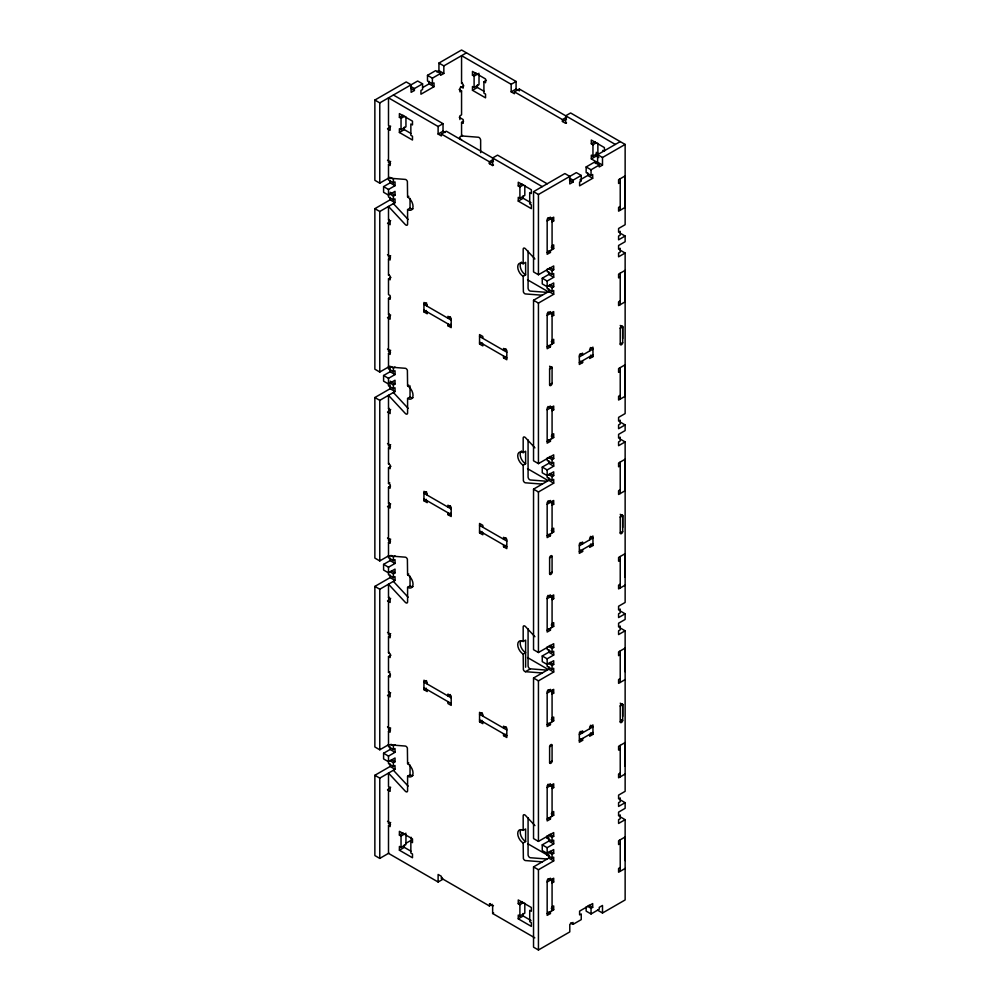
<?xml version="1.0" encoding="UTF-8"?>
<svg xmlns="http://www.w3.org/2000/svg" width="1000" height="1000" viewBox="0 0 1000 1000"><rect width="100%" height="100%" fill="white"/><g stroke="black" fill="none" stroke-linecap="round" stroke-linejoin="round"><path stroke-width="1.5" d="M466.463 52.838L443.837 65.9L443.837 73.45L440.575 75.338L440.575 73.45L435.662 70.625L427.488 75.338L427.488 81.013L432.388 83.837L434.025 82.9L434.025 86.675L420.938 94.225L420.938 90.45L422.575 89.513L422.575 83.837L417.663 81.013L379.775 102.888L374.862 100.05L374.862 180.325L379.775 183.162L389.95 177.288M597.6 910.175L602.5 913.012L625.138 899.95L625.138 819.675L618.587 823.45L618.587 819.675L620.225 818.725L620.225 814.95L618.587 815.9L618.587 812.125L625.138 808.337L625.138 802.675L618.587 806.45L618.587 802.675L620.225 801.737L620.225 797.95L618.587 798.9L618.587 795.125L625.138 791.338L625.138 630.8L618.587 634.575L618.587 630.8L620.225 629.85L620.225 626.075L618.587 627.025L618.587 623.237L625.138 619.462L625.138 613.8L618.587 617.575L618.587 613.8L620.225 612.85L620.225 609.075L618.587 610.025L618.587 606.237L625.138 602.463L625.138 441.925L618.587 445.7L618.587 441.925L620.225 440.975L620.225 437.2L618.587 438.137L618.587 434.363L625.138 430.588L625.138 424.925L618.587 428.7L618.587 424.925L620.225 423.975L620.225 420.2L618.587 421.138L618.587 417.362L625.138 413.587L625.138 253.038L618.587 256.825L618.587 253.038L620.225 252.1L620.225 248.325L618.587 249.262L618.587 245.487L625.138 241.713L625.138 236.038L618.587 239.825L618.587 236.038L620.225 235.1L620.225 231.325L618.587 232.262L618.587 228.487L625.138 224.713L625.138 144.438L602.5 157.5L602.5 165.062L599.237 166.95L599.237 165.062L594.325 162.225L586.15 166.95L586.15 172.613L591.05 175.45L592.688 174.5L592.688 178.275L579.6 185.837L579.6 182.05L581.237 181.112L581.237 175.45L576.337 172.613L538.438 194.488L533.538 191.663L533.538 271.925L538.438 274.762L553.7 265.95L553.7 269.725L552.075 270.675L548.387 268.55M622.675 716.425L622.675 704.613A1.737 1 -60 0 0 621.45 703.913A1.737 1 -60 0 0 620.225 706.038L620.225 721.775A1.737 1 -60 0 0 621.45 722.487A1.737 1 -60 0 0 622.675 720.362L622.675 704.613L620.225 703.2M622.675 527.55L622.675 515.737A1.737 1 -60 0 0 621.45 515.025A1.737 1 -60 0 0 620.225 517.15L620.225 532.9A1.737 1 -60 0 0 621.45 533.6A1.737 1 -60 0 0 622.675 531.475L622.675 515.737L620.225 514.325M622.675 338.663L622.675 326.863A1.737 1 -60 0 0 621.45 326.15A1.737 1 -60 0 0 620.225 328.275L620.225 344.012A1.737 1 -60 0 0 621.45 344.725A1.737 1 -60 0 0 622.675 342.6L622.675 326.863L620.225 325.45M625.138 860.6L625.138 836.988L618.587 840.763L618.587 844.55L620.225 843.6M625.138 766.162L625.138 742.55L618.587 746.325L618.587 750.1L620.225 749.163M625.138 671.725L625.138 648.112L618.587 651.888L618.587 655.662L620.225 654.725M625.138 577.288L625.138 553.675L618.587 557.45L618.587 561.225L620.225 560.288M374.862 100.05L406.213 81.95L411.125 84.787L411.125 92.338L414.4 90.45L414.4 88.562L422.575 83.837M443.837 73.45L438.938 70.625L438.938 63.062L461.562 50L516.087 81.475L516.087 89.038L511.175 91.862L511.175 84.312L461.562 55.663L461.562 83.362L463.2 84.312L463.2 88.088L460.575 86.575M436.75 71.875L438.938 70.625M427.488 75.338L432.388 78.175L440.575 73.45M422.575 87.613L429.113 83.837L434.025 86.675M405.95 116.888L405.95 126.812L401.037 129.637L399.4 128.7L399.4 132.475L412.488 140.025L412.488 136.25L410.85 135.312L410.85 123.975L412.488 124.925L412.488 121.137L399.4 113.588L399.4 117.362L403.088 115.237M479.012 74.713L479.012 84.625L474.1 87.463L472.463 86.512L472.463 90.288L485.55 97.85L485.55 94.075L483.913 93.125L483.913 81.8L485.55 82.737L485.55 78.963L472.463 71.4L472.463 75.188L476.15 73.062M399.4 117.362L401.037 118.312L404.725 116.188M461.562 83.362L462.375 82.9M472.463 75.188L474.1 76.125L479.012 73.3M390.675 126.175L388.5 127.438L388.5 162.7L390.675 161.438M463.85 85.825L459.925 88.088L459.925 91.862L461.562 90.925L461.562 114.85L459.925 115.787L459.925 119.575M483.913 81.8L486.375 80.375M399.4 132.475L404.312 129.637L410.85 133.425M472.463 90.288L477.375 87.463L483.913 91.237M438.113 126.5L443.025 123.663L443.025 131.213L438.113 134.05L438.113 126.5L388.5 97.85L388.5 125.55L390.138 126.5L390.138 130.275L387.512 128.763M511.175 84.312L516.087 81.475M389.725 193.938L393.4 196.062L395.037 195.125L395.037 191.337L388.5 195.125L383.587 192.288L383.587 186.625L388.5 189.45L395.037 185.675L395.037 181.9L393.4 182.838L388.5 180.012L388.5 164.587L390.538 163.4M438.113 134.05L441.388 135.938L441.388 134.05L446.3 131.213L542.25 186.625M480.65 152.637L480.65 140.287A2.312 1.338 60 0 0 478.363 137.238L461.562 135.938L461.562 122.4L463.6 121.225M511.175 91.862L514.45 93.75L514.45 91.862L519.35 89.038L615.312 144.438M462.537 135.375L459.925 136.888L459.925 139.4M383.587 186.625L390.138 182.838L395.037 185.675M389.95 366.163L379.775 372.038L374.862 369.2L374.862 208.663L390.138 199.838L395.037 202.675L395.037 198.9L393.4 199.838L388.5 197.013L388.5 189.45M374.862 208.663L379.775 211.488L395.037 202.675M387.512 223.2L390.138 224.713L390.138 220.938L388.5 219.988L388.5 206.45L405.3 224.55A2.312 1.338 60 0 0 407.587 224.137L407.587 209.6A7.713 4.45 60 0 0 413.038 206.45A7.713 4.45 60 0 0 407.587 197.013L408.812 196.3M388.5 219.988L389.312 219.513M441.388 134.05L489.363 161.75L493.462 159.388M514.45 91.862L562.425 119.575L566.525 117.212M407.587 209.6L410.037 208.188A7.713 4.45 60 0 0 412.987 208.888M390.675 220.625L388.5 221.875L388.5 257.137L390.675 255.875M489.363 161.75L489.363 163.637L493.462 161.275M562.425 119.575L562.425 121.463L566.525 119.1M489.363 163.637L492.638 165.525L493.462 165.062M562.425 121.463L565.7 123.35L566.525 122.875M390.95 277.438L388.5 278.85L390.138 279.8L390.138 276.025L388.5 275.075L388.5 259.025L390.538 257.838M524.812 185.512L524.812 195.438L519.9 198.263L518.263 197.325L518.263 201.1L531.35 208.65L531.35 204.875L529.712 203.938L529.712 192.6L531.35 193.55L531.35 189.762L518.263 182.213L518.263 185.987L521.95 183.863M602.775 150.412L604.412 151.363L604.412 147.587L591.325 140.025L591.325 143.812L595.013 141.688M518.263 185.987L519.9 186.938L523.587 184.812M591.325 143.812L592.962 144.75L596.65 142.625M597.875 162.7L591.325 158.912L591.325 155.137L592.962 156.088L597.875 153.25L597.875 143.338M388.5 275.075L389.312 274.613M533.538 191.663L564.888 173.55L569.788 176.388L569.788 183.95L573.062 182.05L573.062 180.162L581.237 175.45M602.5 165.062L597.6 162.225L597.6 154.662L620.225 141.6M518.263 201.1L523.175 198.263L531.025 202.8M591.325 158.912L596.237 156.088L598.85 157.6M595.413 163.487L597.6 162.225M586.15 166.95L591.05 169.775L599.237 165.062M579.938 179.975L587.788 175.45L592.688 178.275M387.512 317.638L390.138 319.15L390.138 315.375L388.5 314.425L388.5 298.375L390.538 297.188M547.163 220.938L553.7 217.15L553.7 220.938L552.075 221.875M388.5 314.425L389.312 313.95M390.675 315.062L388.5 316.312L388.5 351.575L390.675 350.312M620.225 182.525L618.587 183.475L618.587 179.7L625.138 175.912L625.138 207.4L618.587 211.175L618.587 207.4L620.225 206.45M426.562 302.838L423.938 304.35L451.2 320.1M427.212 306.238L427.212 304.35L423.938 302.462L423.938 311.913L426.388 310.487M552.075 245.8L553.7 244.862L553.7 248.637L547.163 252.413M523.175 276.337A7.713 4.45 60 0 1 517.725 266.887A7.713 4.45 60 0 1 523.175 263.75L525.625 262.325L525.625 274.925L523.175 276.337L523.375 291.887A2.312 1.338 60 0 0 525.462 293.938L542.25 295.225M550.438 250.525L550.438 252.413L547.163 254.3L547.163 219.037L550.438 217.15L550.438 219.037L547.975 217.625M450.387 316.788L447.925 318.2L447.925 316.312L451.2 318.2L451.2 327.65L447.925 325.763L447.925 323.875M389.725 382.812L393.4 384.938L395.037 384L395.037 380.225L388.5 384L383.587 381.163L383.587 375.5L388.5 378.338L395.037 374.55L395.037 370.775L393.4 371.725L388.5 368.888L388.5 353.462L390.538 352.287M447.925 325.763L450.387 324.338M548.387 285.55L552.075 287.675L553.7 286.725L553.7 282.95L547.163 286.725L542.25 283.888L542.25 278.225L548.8 274.45L553.7 277.275L553.7 273.5L552.075 274.45L547.163 271.613L547.163 269.1M390.95 366.525L393.4 367.938L395.037 367M383.587 375.5L390.138 371.725L395.037 374.55M542.25 278.225L547.163 281.062L553.7 277.275M548.387 457.425L552.075 459.55L553.7 458.6L553.7 454.825L538.438 463.638L533.538 460.812L533.538 300.262L548.8 291.45L553.7 294.275L553.7 290.5L552.075 291.45L547.163 288.612L547.163 281.062M388.675 555.775L379.775 560.913L374.862 558.075L374.862 397.537L390.138 388.725L395.037 391.55L395.037 387.775L393.4 388.725L388.5 385.887L388.5 378.338M533.538 300.262L538.438 303.1L553.7 294.275M374.862 397.537L379.775 400.363L395.037 391.55M482.825 338.35L482.825 336.463L479.55 334.575L479.55 344.012L482.013 342.6M387.512 412.075L390.138 413.587L390.138 409.812L388.5 408.862L388.5 395.325L405.3 413.438A2.312 1.338 60 0 0 407.587 413.025L407.587 398.475A7.713 4.45 60 0 0 413.038 395.325A7.713 4.45 60 0 0 407.587 385.887L408.812 385.175M547.163 315.375L553.7 311.588L553.7 315.375L552.075 316.312M388.5 408.862L389.312 408.4M407.587 398.475L410.037 397.062A7.713 4.45 60 0 0 412.987 397.762M390.675 409.5L388.5 410.75L388.5 446.012L390.675 444.75M620.225 276.962L618.587 277.913L618.587 274.137L625.138 270.35L625.138 301.837L618.587 305.613L618.587 301.837L620.225 300.887M506 348.9L503.55 350.312L503.55 348.425L506.812 350.312L506.812 359.762L503.55 357.875L503.55 355.975M503.55 357.875L506 356.45M552.075 340.238L553.7 339.3L553.7 343.075L547.163 346.85M550.438 344.963L550.438 346.85L547.163 348.738L547.163 313.488L550.438 311.588L550.438 313.488L547.975 312.062M390.95 466.312L388.5 467.738L390.138 468.675L390.138 464.9L388.5 463.95L388.5 447.9L390.538 446.725M549.612 369.05L552.075 367.625L552.075 383.363A1.737 1 -60 0 1 550.837 385.487A1.737 1 -60 0 1 549.612 384.787L549.612 369.05A1.737 1 -60 0 1 550.837 366.925A1.737 1 -60 0 1 552.075 367.625L549.612 366.213M620.225 328.275L622.675 326.863M388.5 463.95L389.312 463.488M579.338 356.925L592.962 349.05L590.35 347.55M579.338 362.587L592.962 354.725M582.6 360.7L582.6 362.587L579.338 364.475L579.338 355.037L582.6 353.15L582.6 355.037L580.15 353.625M589.688 350.938L589.688 349.05L592.962 347.163L592.962 356.613L589.688 358.5L589.688 356.613M549.612 384.787L552.075 383.363M620.225 344.012L622.675 342.6M388.5 467.738L388.5 483.475L389.725 482.762M387.512 506.512L390.138 508.025L390.138 504.25L388.5 503.3L388.5 487.25L390.538 486.075M547.163 409.812L553.7 406.037L553.7 409.812L552.075 410.75M388.5 503.3L389.312 502.837M390.675 503.938L388.5 505.2L388.5 540.45L390.675 539.188M620.225 371.4L618.587 372.35L618.587 368.575L625.138 364.8L625.138 396.275L618.587 400.05L618.587 396.275L620.225 395.325M426.55 491.725L423.938 493.237L451.2 508.975M427.212 495.125L427.212 493.237L423.938 491.337L423.938 500.788L426.388 499.375M552.075 434.675L553.7 433.738L553.7 437.512L547.163 441.287M523.175 465.213A7.713 4.45 60 0 1 517.725 455.775A7.713 4.45 60 0 1 523.175 452.625L525.625 451.2L525.625 463.8L523.175 465.213L523.375 480.763A2.312 1.338 60 0 0 525.462 482.812L542.25 484.1M550.438 439.4L550.438 441.287L547.163 443.175L547.163 407.925L550.438 406.037L550.438 407.925L547.975 406.5M450.387 505.662L447.925 507.088L447.925 505.2L451.2 507.088L451.2 516.525L447.925 514.637L447.925 512.75M389.725 571.7L393.4 573.825L395.037 572.875L395.037 569.1L388.5 572.875L383.587 570.037L383.587 564.375L388.5 567.212L395.037 563.438L395.037 559.65L393.4 560.6L388.5 557.762L388.5 542.337L390.538 541.163M447.925 514.637L450.387 513.225M548.387 474.425L552.075 476.55L553.7 475.6L553.7 471.825L547.163 475.6L542.25 472.775L542.25 467.1L548.8 463.325L553.7 466.163L553.7 462.375L552.075 463.325L547.163 460.487L547.163 457.975M390.95 555.4L393.4 556.825L395.037 555.875M383.587 564.375L390.138 560.6L395.037 563.438M542.25 467.1L547.163 469.938L553.7 466.163M548.387 646.3L552.075 648.425L553.7 647.475L553.7 643.7L538.438 652.513L533.538 649.688L533.538 489.137L548.8 480.325L553.7 483.162L553.7 479.375L552.075 480.325L547.163 477.488L547.163 469.938M388.675 744.65L379.775 749.788L374.862 746.963L374.862 586.413L390.138 577.6L395.037 580.425L395.037 576.65L393.4 577.6L388.5 574.763L388.5 567.212M533.538 489.137L538.438 491.975L553.7 483.162M374.862 586.413L379.775 589.25L395.037 580.425M482.825 527.225L482.825 525.337L479.55 523.45L479.55 532.9L482.013 531.475M387.512 600.95L390.138 602.463L390.138 598.688L388.5 597.75L388.5 584.212L405.3 602.312A2.312 1.338 60 0 0 407.587 601.9L407.587 587.35A7.713 4.45 60 0 0 413.038 584.212A7.713 4.45 60 0 0 407.587 574.763L408.812 574.05M547.163 504.25L553.7 500.475L553.7 504.25L552.075 505.188M388.5 597.75L389.312 597.275M407.587 587.35L410.037 585.938A7.713 4.45 60 0 0 412.987 586.638M390.675 598.375L388.5 599.637L388.5 634.888L390.675 633.638M620.225 465.85L618.587 466.788L618.587 463.013L625.138 459.237L625.138 490.712L618.587 494.487L618.587 490.712L620.225 489.775M506 537.775L503.55 539.188L503.55 537.3L506.812 539.188L506.812 548.638L503.55 546.75L503.55 544.862M503.55 546.75L506 545.325M552.075 529.113L553.7 528.175L553.7 531.95L547.163 535.725M550.438 533.837L550.438 535.725L547.163 537.612L547.163 502.362L550.438 500.475L550.438 502.362L547.975 500.938M387.512 695.4L390.138 696.9L390.138 693.125L388.5 692.188L388.5 676.125L390.138 677.075L390.138 673.3L388.5 672.35L388.5 656.612L390.138 657.55L390.138 653.775L388.5 652.837L388.5 636.775L390.538 635.6M549.612 557.925L552.075 556.5L552.075 572.25A1.737 1 -60 0 1 550.837 574.375A1.737 1 -60 0 1 549.612 573.663L549.612 557.925A1.737 1 -60 0 1 550.837 555.8A1.737 1 -60 0 1 552.075 556.5M620.225 517.15L622.675 515.737M388.5 652.837L389.312 652.362M579.338 545.8L592.962 537.938L590.35 536.425M390.95 655.2L388.5 656.612M579.338 551.462L592.962 543.6M582.6 549.575L582.6 551.462L579.338 553.362L579.338 543.913L582.6 542.025L582.6 543.913L580.15 542.5M589.688 539.825L589.688 537.938L592.962 536.038L592.962 545.487L589.688 547.375L589.688 545.487M549.612 573.663L552.075 572.25M620.225 532.9L622.675 531.475M388.5 672.35L389.725 671.637M388.5 676.125L390.538 674.95M547.163 598.688L553.7 594.913L553.7 598.688L552.075 599.637M388.5 692.188L389.312 691.712M390.675 692.812L388.5 694.075L388.5 729.325L390.675 728.075M426.55 680.6L423.938 682.113L451.2 697.85M427.212 684L427.212 682.113L423.938 680.225L423.938 689.663L426.388 688.25M552.075 623.562L553.7 622.612L553.7 626.388L547.163 630.163M620.225 584.212L618.587 585.15L618.587 588.925L625.138 585.15M542.25 672.975L525.462 671.688A2.312 1.338 60 0 1 523.375 669.65L523.175 654.087A7.713 4.45 60 0 1 517.725 644.65A7.713 4.45 60 0 1 523.175 641.5L525.625 640.088L525.625 667.212M550.438 628.275L550.438 630.163L547.163 632.05L547.163 596.8L550.438 594.913L550.438 596.8L547.975 595.388M450.387 694.55L447.925 695.962L447.925 694.075L451.2 695.962L451.2 705.4L447.925 703.512L447.925 701.625M389.725 760.575L393.4 762.7L395.037 761.75L395.037 757.975L388.5 761.75L383.587 758.925L383.587 753.25L388.5 756.087L395.037 752.312L395.037 748.538L393.4 749.475L388.5 746.637L388.5 731.213L390.538 730.037M523.175 654.087L525.625 652.675A7.713 4.45 60 0 1 520.662 640.9M548.387 663.3L552.075 665.425L553.7 664.475L553.7 660.7L547.163 664.475L542.25 661.65L542.25 655.975L548.8 652.2L553.7 655.037L553.7 651.263L552.075 652.2L547.163 649.375L547.163 646.85M390.95 744.287L393.4 745.7L395.037 744.75M383.587 753.25L390.138 749.475L395.037 752.312M542.25 655.975L547.163 658.812L553.7 655.037M525.462 671.688L530.363 668.85L547.163 670.15M548.387 835.175L552.075 837.3L553.7 836.363L553.7 832.575L538.438 841.4L533.538 838.562L533.538 678.012L548.8 669.2L553.7 672.038L553.7 668.263L552.075 669.2L547.163 666.375L547.163 658.812M482.175 712.712L479.55 714.212L506.812 729.963M388.913 853.112L379.775 858.4L374.862 855.562L374.862 775.288L390.138 766.475L395.037 769.312L395.037 765.525L393.4 766.475L388.5 763.637L388.5 756.087M533.538 678.012L538.438 680.85L553.7 672.038M374.862 775.288L379.775 778.125L395.037 769.312M482.825 716.112L482.825 714.212L479.55 712.325L479.55 721.775L482.013 720.362M387.512 789.837L390.138 791.35L390.138 787.562L388.5 786.625L388.5 773.088L405.3 791.188A2.312 1.338 60 0 0 407.587 790.775L407.587 776.237A7.713 4.45 60 0 0 413.038 773.088A7.713 4.45 60 0 0 407.587 763.637L408.812 762.938M547.163 693.125L553.7 689.35L553.7 693.125L552.075 694.075M407.587 776.237L410.037 774.812A7.713 4.45 60 0 0 412.987 775.525M390.675 787.25L388.5 788.512L388.5 823.763L390.675 822.513M506 726.65L503.55 728.075L503.55 726.175L506.812 728.075L506.812 737.513L503.55 735.625L503.55 733.737M503.55 735.625L506 734.212M552.075 718L553.7 717.05L553.7 720.825L547.163 724.6M620.225 678.65L618.587 679.587L618.587 683.363L625.138 679.587M550.438 722.712L550.438 724.6L547.163 726.5L547.163 691.237L550.438 689.35L550.438 691.237L547.975 689.825M443.025 879.175L438.113 882L388.5 853.363L388.5 825.662L390.538 824.475M549.612 746.8L552.075 745.387L552.075 761.125A1.737 1 -60 0 1 550.837 763.25A1.737 1 -60 0 1 549.612 762.537L549.612 746.8A1.737 1 -60 0 1 550.837 744.675A1.737 1 -60 0 1 552.075 745.387M620.225 706.038L622.675 704.613M405.95 834.625L405.95 844.55L401.037 847.375L399.4 846.438L399.4 850.212L412.488 857.763L412.488 853.988L410.85 853.05L410.85 841.712L412.488 842.65L412.488 838.875L399.4 831.325L399.4 835.1L403.088 832.975M399.4 835.1L401.037 836.05L405.95 833.213M579.338 734.675L592.962 726.812L590.35 725.3M579.338 740.35L592.962 732.475M582.6 738.462L582.6 740.35L579.338 742.237L579.338 732.788L582.6 730.9L582.6 732.788L580.15 731.375M589.688 728.7L589.688 726.812L592.962 724.925L592.962 734.362L589.688 736.25L589.688 734.362M405.9 843.312L411.125 840.3L411.125 837.275M549.612 762.537L552.075 761.125M620.225 721.775L622.675 720.362L621.45 719.65M399.4 850.212L404.312 847.375L410.85 851.15M547.163 787.562L553.7 783.787L553.7 787.562L552.075 788.512M552.075 812.438L553.7 811.488L553.7 815.263L547.163 819.05M620.225 773.088L618.587 774.025L618.587 777.812L625.138 774.025M523.175 842.975A7.713 4.45 60 0 1 517.725 833.525A7.713 4.45 60 0 1 523.175 830.375L525.625 828.962L525.625 841.55L523.175 842.975L523.375 858.525A2.312 1.338 60 0 0 525.462 860.562L542.25 861.862M438.113 882L438.113 874.45L441.388 876.338L441.388 878.225L442.2 877.75M550.438 817.15L550.438 819.05L547.163 820.938L547.163 785.675L550.438 783.787L550.438 785.675L547.975 784.262M547.163 835.725L547.163 838.25L548.8 837.3M548.387 852.175L552.075 854.3L553.7 853.363L553.7 849.575L547.163 853.363L542.25 850.525L542.25 844.862L548.8 841.075L553.7 843.913L553.7 840.138L552.075 841.075L547.163 838.25M542.25 844.862L547.163 847.688L553.7 843.913M547.163 847.688L547.163 855.25L548.8 854.3M570.612 922.925L573.062 924.35L573.062 922.45L569.788 924.35L569.788 931.9L538.438 950L533.538 947.163L533.538 866.9L548.8 858.075L553.7 860.913L553.7 857.138L552.075 858.075L547.163 855.25M533.538 866.9L538.438 869.725L553.7 860.913M492.225 904.275L489.363 905.925L490.188 903.562M489.363 904.038L492.638 905.925L493.462 905.462M492.638 905.925L492.638 913.487L493.625 912.913M547.163 882L553.7 878.225L553.7 882L552.075 882.95M524.812 903.25L524.812 913.175L519.9 916L518.263 915.062L518.263 918.838L531.35 926.388L531.35 922.613L529.712 921.663L529.712 910.337L531.35 911.275L531.35 907.5L518.263 899.95L518.263 903.725L521.95 901.6M518.263 903.725L519.9 904.675L523.587 902.55M518.263 918.838L523.175 916L531.025 920.537M552.075 906.875L553.7 905.925L553.7 909.7L547.163 913.487M620.225 867.525L618.587 868.462L618.587 872.25L625.138 868.462M550.438 911.6L550.438 913.487L547.163 915.375L547.163 880.113L550.438 878.225L550.438 880.113L547.975 878.7M587.375 906.162L591.05 908.288L592.688 907.35L592.688 903.562L579.6 911.125L579.6 914.9L581.237 913.95L581.237 919.625L573.062 924.35M586.15 906.875L586.15 911.125L591.05 913.962L599.237 909.237L599.237 907.35L602.5 905.462L602.5 913.012M388.5 178.125L405.3 179.412A2.312 1.338 60 0 1 407.388 181.462L407.587 197.013M547.163 292.387L530.363 291.1A2.312 1.338 60 0 1 528.075 288.05L528.075 251M388.5 367L405.3 368.288A2.312 1.338 60 0 1 407.388 370.337L407.587 385.887M547.163 481.275L530.363 479.975A2.312 1.338 60 0 1 528.075 476.925L528.075 439.875M388.5 555.875L405.3 557.175A2.312 1.338 60 0 1 407.388 559.212L407.587 574.763M388.5 744.75L405.3 746.05A2.312 1.338 60 0 1 407.388 748.088L407.587 763.637M547.163 859.025L530.363 857.738A2.312 1.338 60 0 1 528.075 854.675L528.075 817.638M625.138 144.438L570.612 112.963L565.7 115.787L565.7 123.35M516.087 89.038L518.538 90.45M596.237 152.312L597.875 153.25M438.938 63.062L443.837 65.9M597.6 154.662L602.5 157.5M459.113 89.513L461.562 90.925M410.712 86.438L414.4 88.562M569.388 178.038L573.062 180.162M410.712 88.325L414.4 90.45M569.388 179.925L573.062 182.05M459.275 117.3L463.2 119.575L463.2 123.35L461.562 122.4M393.4 95.013L443.025 123.663M547.163 183.787L497.55 155.137L492.638 157.975L492.638 165.525M459.113 138.3L461.562 139.713M620.225 233.212L625.138 236.038M443.025 131.213L445.2 132.475M620.225 250.212L625.138 253.038M551.25 219.513L553.7 220.938M551.25 247.213L553.7 248.637M547.975 251L550.438 252.413M387.512 160.238L390.138 161.75L390.138 165.525L388.5 164.587M550.025 267.6L553.7 269.725M390.95 177.65L393.4 179.062L393.4 182.838M390.138 192.288L395.037 195.125M550.025 284.6L553.7 286.725M527.537 279.8L549.35 292.387M551.25 313.95L553.7 315.375M590.513 355.188L592.962 356.613M551.25 341.662L553.7 343.075M580.15 361.175L582.6 362.587M547.975 345.438L550.438 346.85M387.512 254.675L390.138 256.188L390.138 259.962L388.5 259.025M479.55 336.463L506.812 352.2M620.225 422.088L625.138 424.925M423.938 310.025L451.2 325.763M479.55 342.125L506.812 357.875M423.938 311.913L427.212 313.8L427.212 311.913M479.55 344.012L482.825 345.913L482.825 344.012M388.5 298.375L390.138 299.312L390.138 295.538L388.5 294.6L388.5 278.85M620.225 439.087L625.138 441.925M551.25 408.387L553.7 409.812M551.25 436.1L553.7 437.512M547.975 439.875L550.438 441.287M387.512 349.113L390.138 350.625L390.138 354.412L388.5 353.462M550.025 456.475L553.7 458.6M390.138 381.163L395.037 384M550.025 473.475L553.7 475.6M527.537 468.675L548.062 480.525M551.25 502.837L553.7 504.25M590.513 544.075L592.962 545.487M551.25 530.538L553.7 531.95M580.15 550.05L582.6 551.462M547.975 534.312L550.438 535.725M387.512 443.562L390.138 445.062L390.138 448.85L388.5 447.9M479.55 525.337L506.812 541.075M620.225 610.962L625.138 613.8M423.938 498.9L451.2 514.637M479.55 531.013L506.812 546.75M423.938 500.788L427.212 502.675L427.212 500.788M479.55 532.9L482.825 534.788L482.825 532.9M388.5 483.475L390.138 484.412L390.138 488.2L388.5 487.25M620.225 627.962L625.138 630.8M551.25 597.275L553.7 598.688M551.25 624.975L553.7 626.388M547.975 628.75L550.438 630.163M387.512 538L390.138 539.513L390.138 543.288L388.5 542.337M550.025 645.35L553.7 647.475M391.362 570.75L395.037 572.875M550.025 662.35L553.7 664.475M527.537 657.55L548.062 669.412M551.25 691.712L553.7 693.125M590.513 732.95L592.962 734.362M551.25 719.412L553.7 720.825M580.15 738.925L582.6 740.35M547.975 723.188L550.438 724.6M387.512 632.438L390.138 633.95L390.138 637.725L388.5 636.775M620.225 799.837L625.138 802.675M423.938 687.775L451.2 703.512M479.55 719.887L506.812 735.625M423.938 689.663L427.212 691.55L427.212 689.663M479.55 721.775L482.825 723.662L482.825 721.775M620.225 816.838L625.138 819.675M551.25 786.15L553.7 787.562M551.25 813.85L553.7 815.263M547.975 817.625L550.438 819.05M387.512 726.875L390.138 728.388L390.138 732.163L388.5 731.213M550.025 834.237L553.7 836.363M391.362 759.625L395.037 761.75M550.025 851.237L553.7 853.363M527.775 843.737L549.1 856.05M551.25 880.588L553.7 882M589.012 905.225L592.688 907.35M551.25 908.288L553.7 909.7M547.975 912.062L550.438 913.487M387.512 821.312L390.138 822.825L390.138 826.6L388.5 825.662M441.388 878.225L489.363 905.925M492.638 913.487L534.812 937.837M534.913 258.975L525.462 248.787A2.312 1.338 60 0 0 523.175 249.2L523.175 263.75M393.4 203.625L408.1 219.462M534.913 447.85L525.462 437.663A2.312 1.338 60 0 0 523.175 438.075L523.175 452.625M393.4 392.5L408.1 408.338M534.913 636.725L525.462 626.55A2.312 1.338 60 0 0 523.175 626.962L523.175 641.5M393.4 581.375L408.1 597.212M534.913 825.6L525.462 815.425A2.312 1.338 60 0 0 523.175 815.837L523.175 830.375M393.4 770.25L408.1 786.087M620.225 178.75L620.225 210.225M620.225 273.188L620.225 304.662M620.225 367.625L620.225 399.113M620.225 462.062L620.225 493.55M620.225 556.5L620.225 587.987M620.225 650.95L620.225 682.425M620.225 745.387L620.225 776.862M620.225 839.825L620.225 871.3M596.237 153.562L596.237 156.088M592.962 144.75L592.962 156.088M591.05 169.775L591.05 175.45M591.05 908.288L591.05 913.962M587.788 172.925L587.788 175.45M552.075 218.1L552.075 249.575M552.075 270.675L552.075 274.45M552.075 287.675L552.075 291.45M552.075 312.538L552.075 344.012M552.075 406.975L552.075 438.462M552.075 459.55L552.075 463.325M552.075 476.55L552.075 480.325M552.075 501.413L552.075 532.9M552.075 595.85L552.075 627.337M552.075 648.425L552.075 652.2M552.075 665.425L552.075 669.2M552.075 690.288L552.075 721.775M552.075 784.737L552.075 816.213M552.075 837.3L552.075 841.075M552.075 854.3L552.075 858.075M552.075 879.175L552.075 910.65M548.8 271.925L548.8 274.45M548.8 288.925L548.8 291.45M548.8 460.812L548.8 463.325M548.8 477.8L548.8 480.325M548.8 649.688L548.8 652.2M548.8 666.688L548.8 669.2M548.8 838.562L548.8 841.075M548.8 855.562L548.8 858.075M538.438 194.488L538.438 274.762M538.438 303.1L538.438 463.638M538.438 491.975L538.438 652.513M538.438 680.85L538.438 841.4M538.438 869.725L538.438 950M528.075 628.75L528.075 665.8A2.312 1.338 60 0 0 530.363 668.85M523.175 195.75L523.175 198.263M523.175 913.487L523.175 916M519.9 186.938L519.9 198.263M519.9 904.675L519.9 916M519.35 89.038L519.35 90.925M477.375 84.938L477.375 87.463M474.1 76.125L474.1 87.463M432.388 78.175L432.388 83.837M429.113 81.325L429.113 83.837M410.037 198.388L410.037 208.188M410.037 385.875L410.037 397.062M410.037 576.15L410.037 585.938M410.037 765.025L410.037 774.812M404.312 127.125L404.312 129.637M404.312 844.862L404.312 847.375M401.037 118.312L401.037 129.637M401.037 836.05L401.037 847.375M393.4 196.062L393.4 199.838M393.4 367.938L393.4 371.725M393.4 384.938L393.4 388.725M393.4 556.825L393.4 560.6M393.4 573.825L393.4 577.6M393.4 745.7L393.4 749.475M393.4 762.7L393.4 766.475M390.138 180.325L390.138 182.838M390.138 197.325L390.138 199.838M390.138 367.938L390.138 371.725M390.138 384.938L390.138 388.725M390.138 558.075L390.138 560.6M390.138 575.075L390.138 577.6M390.138 746.963L390.138 749.475M390.138 763.962L390.138 766.475M379.775 102.888L379.775 183.162M379.775 211.488L379.775 372.038M379.775 400.363L379.775 560.913M379.775 589.25L379.775 749.788M379.775 778.125L379.775 858.4M525.625 463.8A7.713 4.45 60 0 1 520.662 457.25A7.713 4.45 60 0 1 521.5 451M525.625 274.925A7.713 4.45 60 0 1 520.662 268.375A7.713 4.45 60 0 1 521.5 262.125M525.625 841.55A7.713 4.45 60 0 1 520.662 829.775"/></g></svg>
